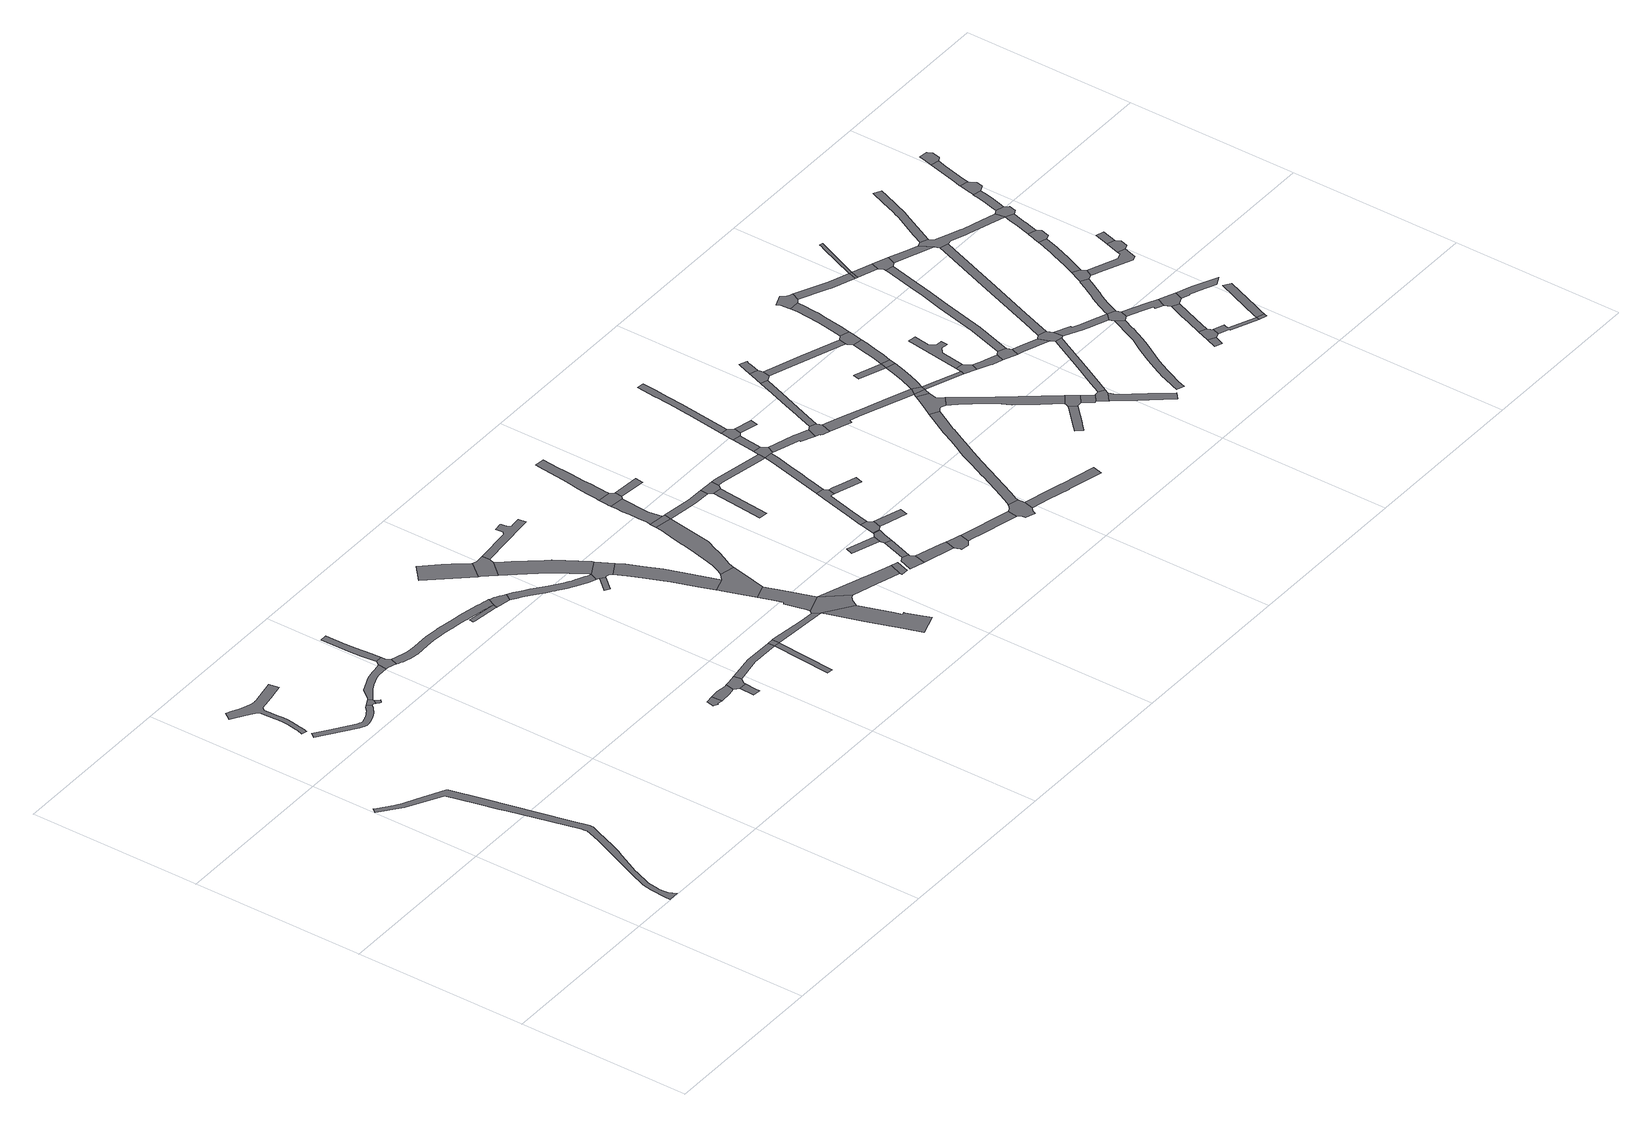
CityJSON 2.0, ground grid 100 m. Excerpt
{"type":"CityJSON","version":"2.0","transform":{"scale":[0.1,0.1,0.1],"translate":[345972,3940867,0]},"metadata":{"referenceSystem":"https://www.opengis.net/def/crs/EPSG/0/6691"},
"CityObjects":{
"road1":{"type":"Road","attributes":{"RoadStructureAttribute.sectionType":"1"},"geometry":[{"type":"MultiSurface","lod":"1","boundaries":[[[0,1,2,3,4,5,6,7,8,9,10,11,12,13,14,15,16,17,18,19,20,21,22,23,24,25,26,27,28,29,30,31,32,33,34,35,36,37,38,39,40,41,42,43,44,45,46,47,48,49,50,51,52,53,54,55,56,57,58,59,60]]]}]},
"road2":{"type":"Road","geometry":[{"type":"MultiSurface","lod":"1","boundaries":[[[61,62,63,64,65,66,67,68,69,70,71,72,73,74,75,76,77,78,79,80,81,82,83,84,85,86,87,88,89,90,91,92,93,94,95,96,97,98,99,100,101,102,103,104,105,106,107,108,109,110,111,112,113]]]}]},
"road3":{"type":"Road","attributes":{"RoadStructureAttribute.sectionType":"1"},"geometry":[{"type":"MultiSurface","lod":"1","boundaries":[[[114,115,116,117,118,119,120,121,122,123,124,125,126,127,128,129,130,131,132,133,134,135,136,137,138,139,140,141,142,143,144,145,146,147,148,149,150,151,152,153,154,155,156,157,158,159]]]}]},
"road4":{"type":"Road","geometry":[{"type":"MultiSurface","lod":"1","boundaries":[[[160,161,162,163,164,165,166,114,159]]]}]},
"road5":{"type":"Road","geometry":[{"type":"MultiSurface","lod":"1","boundaries":[[[163,167,168,169,170,171,172,173,174,164]]]}]},
"road6":{"type":"Road","attributes":{"RoadStructureAttribute.sectionType":"1"},"geometry":[{"type":"MultiSurface","lod":"1","boundaries":[[[175,176,177,178,179,180,181,182,183,184,185,186,187,188,189,190,191,192,193,194,195,196,197,166,165]]]}]},
"road7":{"type":"Road","geometry":[{"type":"MultiSurface","lod":"1","boundaries":[[[198,199,200,201,185,184,202,203]]]}]},
"road8":{"type":"Road","attributes":{"RoadStructureAttribute.sectionType":"1"},"geometry":[{"type":"MultiSurface","lod":"1","boundaries":[[[204,205,206,201,200,207,208,209,210,211]]]}]},
"road9":{"type":"Road","geometry":[{"type":"MultiSurface","lod":"1","boundaries":[[[212,213,214,215,216,217,218]]]}]},
"road10":{"type":"Road","attributes":{"RoadStructureAttribute.sectionType":"1"},"geometry":[{"type":"MultiSurface","lod":"1","boundaries":[[[217,219,220,221,222,223,224,218]]]}]},
"road11":{"type":"Road","attributes":{"RoadStructureAttribute.sectionType":"1"},"geometry":[{"type":"MultiSurface","lod":"1","boundaries":[[[225,226,227,228,229,230,231,232,233,234,235,236,237,238,239,240,241,242,243,244,245,246,247,248,249,198,203,250,251,252,253,254,255,256,257,258,259,260,261,262,263,264,265,266,267,268,269,270,271,272,273,274,275,276,277,278,279,280,281,282,283,284]]]}]},
"road12":{"type":"Road","geometry":[{"type":"MultiSurface","lod":"1","boundaries":[[[285,286,287,288,289]]]}]},
"road13":{"type":"Road","geometry":[{"type":"MultiSurface","lod":"1","boundaries":[[[290,291,222,221,285,289,292,293,294]]]}]},
"road14":{"type":"Road","geometry":[{"type":"MultiSurface","lod":"1","boundaries":[[[283,295,296,297,298,299,300,301,302,303]]]}]},
"road15":{"type":"Road","attributes":{"RoadStructureAttribute.sectionType":"1"},"geometry":[{"type":"MultiSurface","lod":"1","boundaries":[[[304,305,294,293,306,307]]]}]},
"road16":{"type":"Road","geometry":[{"type":"MultiSurface","lod":"1","boundaries":[[[303,308,309,310,311,312,313,314,315,284,283]]]}]},
"road17":{"type":"Road","attributes":{"RoadStructureAttribute.sectionType":"1"},"geometry":[{"type":"MultiSurface","lod":"1","boundaries":[[[316,317,318,307]]]}]},
"road18":{"type":"Road","geometry":[{"type":"MultiSurface","lod":"1","boundaries":[[[307,318,319,320,304]]]}]},
"road19":{"type":"Road","attributes":{"function":"3","RoadStructureAttribute.sectionType":"1"},"geometry":[{"type":"MultiSurface","lod":"1","boundaries":[[[321,322,323,324,325,326,327]]]}]},
"road20":{"type":"Road","attributes":{"RoadStructureAttribute.sectionType":"1"},"geometry":[{"type":"MultiSurface","lod":"1","boundaries":[[[328,329,330,331,332,333,334,335,336,337,338,339,340,341,342,343,344,345,346,347,310,309,348,349,350,351,352,353,354,355,356,357,358,359,360,361,362,363,364,365,366,367,368,369]]]}]},
"road21":{"type":"Road","geometry":[{"type":"MultiSurface","lod":"1","boundaries":[[[326,370,371,372,373,374,375,376,327]]]}]},
"road22":{"type":"Road","attributes":{"function":"3","RoadStructureAttribute.sectionType":"1"},"geometry":[{"type":"MultiSurface","lod":"1","boundaries":[[[377,378,379,320,319,380,381]]]}]},
"road23":{"type":"Road","geometry":[{"type":"MultiSurface","lod":"1","boundaries":[[[382,383,384,385]]]}]},
"road24":{"type":"Road","attributes":{"function":"3","RoadStructureAttribute.sectionType":"1"},"geometry":[{"type":"MultiSurface","lod":"1","boundaries":[[[386,387,388,389,390,391,392,393,394,395,396,397,398,399,400,401,402,403,404,373,372]]]}]},
"road25":{"type":"Road","geometry":[{"type":"MultiSurface","lod":"1","boundaries":[[[385,405,406,407,408,399,398,328,369,382]]]}]},
"road26":{"type":"Road","attributes":{"function":"3","RoadStructureAttribute.sectionType":"1"},"geometry":[{"type":"MultiSurface","lod":"1","boundaries":[[[409,410,411,412,413,408,407,414,415,416,417,418,419,420]]]}]},
"road27":{"type":"Road","attributes":{"function":"3","RoadStructureAttribute.sectionType":"1"},"geometry":[{"type":"MultiSurface","lod":"1","boundaries":[[[421,422,423,424,425,426,427,428,429,430,431,432,433,381]]]}]},
"road28":{"type":"Road","attributes":{"function":"3","RoadStructureAttribute.sectionType":"1"},"geometry":[{"type":"MultiSurface","lod":"1","boundaries":[[[434,435,436,437,438,439,440,441,442,443,444]]]}]},
"road29":{"type":"Road","attributes":{"RoadStructureAttribute.sectionType":"1"},"geometry":[{"type":"MultiSurface","lod":"1","boundaries":[[[445,446,447,448,449,450,451,452,453,454,455,456,457,375,374]]]}]},
"road30":{"type":"Road","geometry":[{"type":"MultiSurface","lod":"1","boundaries":[[[433,458,459,460,461,434,444,377,381]]]}]},
"road31":{"type":"Road","geometry":[{"type":"MultiSurface","lod":"1","boundaries":[[[462,420,419,463,464,465,437,436,466,467,468]]]}]},
"road32":{"type":"Road","attributes":{"RoadStructureAttribute.sectionType":"1"},"geometry":[{"type":"MultiSurface","lod":"1","boundaries":[[[461,469,470,471,472,473,474,475,476,477,434]]]}]},
"road33":{"type":"Road","attributes":{"RoadStructureAttribute.sectionType":"1"},"geometry":[{"type":"MultiSurface","lod":"1","boundaries":[[[467,478,479,480,481,482,483,484,485,486,487,488,489,490,491,492,493,494,495,496,497,498,499,500,501,468]]]}]},
"road34":{"type":"Road","geometry":[{"type":"MultiSurface","lod":"1","boundaries":[[[487,486,502,503,504]]]}]},
"road35":{"type":"Road","geometry":[{"type":"MultiSurface","lod":"1","boundaries":[[[473,472,505,506,507]]]}]},
"road36":{"type":"Road","attributes":{"RoadStructureAttribute.sectionType":"1"},"geometry":[{"type":"MultiSurface","lod":"1","boundaries":[[[508,509,510,511,512,513,514,515,504,503,516,517,518]]]}]},
"road37":{"type":"Road","geometry":[{"type":"MultiSurface","lod":"1","boundaries":[[[519,520,521,522,523,524,525]]]}]},
"road38":{"type":"Road","geometry":[{"type":"MultiSurface","lod":"1","boundaries":[[[517,526,527,528,529,530,531,532,533,518]]]}]},
"road39":{"type":"Road","attributes":{"RoadStructureAttribute.sectionType":"1"},"geometry":[{"type":"MultiSurface","lod":"1","boundaries":[[[534,535,536,537]]]}]},
"road40":{"type":"Road","attributes":{"RoadStructureAttribute.sectionType":"1"},"geometry":[{"type":"MultiSurface","lod":"1","boundaries":[[[538,525,524,539]]]}]},
"road41":{"type":"Road","attributes":{"RoadStructureAttribute.sectionType":"1"},"geometry":[{"type":"MultiSurface","lod":"1","boundaries":[[[540,502,486,541,542,543,544]]]}]},
"road42":{"type":"Road","attributes":{"RoadStructureAttribute.sectionType":"1"},"geometry":[{"type":"MultiSurface","lod":"1","boundaries":[[[529,545,546,547,548,549,550,551,552,553,554,555,556,557,558,559,560,561,562,563,564,565,566,567,530]]]}]},
"road43":{"type":"Road","attributes":{"RoadStructureAttribute.sectionType":"1"},"geometry":[{"type":"MultiSurface","lod":"1","boundaries":[[[568,569,522,521,570]]]}]},
"road44":{"type":"Road","geometry":[{"type":"MultiSurface","lod":"1","boundaries":[[[571,572,527,526]]]}]},
"road45":{"type":"Road","geometry":[{"type":"MultiSurface","lod":"1","boundaries":[[[538,539,573,574,575,576,577,534,537]]]}]},
"road46":{"type":"Road","attributes":{"RoadStructureAttribute.sectionType":"1"},"geometry":[{"type":"MultiSurface","lod":"1","boundaries":[[[578,576,575,579]]]}]},
"road47":{"type":"Road","attributes":{"RoadStructureAttribute.sectionType":"1"},"geometry":[{"type":"MultiSurface","lod":"1","boundaries":[[[580,581,582,583,584]]]}]},
"road48":{"type":"Road","geometry":[{"type":"MultiSurface","lod":"1","boundaries":[[[585,586,587,588,589,590,591,578,579]]]}]},
"road49":{"type":"Road","geometry":[{"type":"MultiSurface","lod":"1","boundaries":[[[592,593,594,595,596,597,598,568,570]]]}]},
"road50":{"type":"Road","geometry":[{"type":"MultiSurface","lod":"1","boundaries":[[[543,584,583,599,600,601,544]]]}]},
"road51":{"type":"Road","attributes":{"RoadStructureAttribute.sectionType":"1"},"geometry":[{"type":"MultiSurface","lod":"1","boundaries":[[[585,602,603,604,605,586]]]}]},
"road52":{"type":"Road","geometry":[{"type":"MultiSurface","lod":"1","boundaries":[[[606,607,608,609,610,611,612,613,589,588]]]}]},
"road53":{"type":"Road","attributes":{"RoadStructureAttribute.sectionType":"1"},"geometry":[{"type":"MultiSurface","lod":"1","boundaries":[[[614,596,595,615,616,617,618,619,620]]]}]},
"road54":{"type":"Road","attributes":{"RoadStructureAttribute.sectionType":"1"},"geometry":[{"type":"MultiSurface","lod":"1","boundaries":[[[621,622,600,599,623,624,625]]]}]},
"road55":{"type":"Road","geometry":[{"type":"MultiSurface","lod":"1","boundaries":[[[626,627,628,629,630,631,632,633,609,608]]]}]},
"road56":{"type":"Road","attributes":{"RoadStructureAttribute.sectionType":"1"},"geometry":[{"type":"MultiSurface","lod":"1","boundaries":[[[610,634,635,636,637,638,639,625,640,641,611]]]}]},
"road57":{"type":"Road","geometry":[{"type":"MultiSurface","lod":"1","boundaries":[[[642,643,644,645,646,647,648,649,650,614,620,651,652,653,654,655,656,657,658]]]}]},
"road58":{"type":"Road","geometry":[{"type":"MultiSurface","lod":"1","boundaries":[[[621,625,639,659,660,661,662,663,664,665,666]]]}]},
"road59":{"type":"Road","attributes":{"RoadStructureAttribute.sectionType":"1"},"geometry":[{"type":"MultiSurface","lod":"1","boundaries":[[[665,667,668,669,670,671,672,673,674,675,666]]]}]},
"road60":{"type":"Road","geometry":[{"type":"MultiSurface","lod":"1","boundaries":[[[676,677,674,673,678,679,680,681,682]]]}]},
"road61":{"type":"Road","attributes":{"RoadStructureAttribute.sectionType":"1"},"geometry":[{"type":"MultiSurface","lod":"1","boundaries":[[[683,684,685,662,661,686,687,688,689,690,691]]]}]},
"road62":{"type":"Road","geometry":[{"type":"MultiSurface","lod":"1","boundaries":[[[692,693,679,678]]]}]},
"road63":{"type":"Road","attributes":{"RoadStructureAttribute.sectionType":"1"},"geometry":[{"type":"MultiSurface","lod":"1","boundaries":[[[657,694,695,696,697,698,699,700,701,702,703,658]]]}]},
"road64":{"type":"Road","attributes":{"RoadStructureAttribute.sectionType":"1"},"geometry":[{"type":"MultiSurface","lod":"1","boundaries":[[[681,704,705,706,707,708,709,710,711,712,713,714,715,716,717,718,682]]]}]},
"road65":{"type":"Road","geometry":[{"type":"MultiSurface","lod":"1","boundaries":[[[691,690,719,720,721,722,723,724,725]]]}]},
"road66":{"type":"Road","attributes":{"RoadStructureAttribute.sectionType":"1"},"geometry":[{"type":"MultiSurface","lod":"1","boundaries":[[[726,727,728,729,730,731,732,733,734,735,736,737,738,739,740,741,742,644,643,743,744,745,746,747,748,749,750,751,752,753,754,755,756]]]}]},
"road67":{"type":"Road","attributes":{"RoadStructureAttribute.sectionType":"1"},"geometry":[{"type":"MultiSurface","lod":"1","boundaries":[[[724,757,758,759,760,761,762,763,764,765,766,767,725]]]}]},
"road68":{"type":"Road","attributes":{"RoadStructureAttribute.sectionType":"1"},"geometry":[{"type":"MultiSurface","lod":"1","boundaries":[[[768,769,770,771,772,773,774,775,776,777,778,723,722]]]}]},
"road69":{"type":"Road","geometry":[{"type":"MultiSurface","lod":"1","boundaries":[[[760,779,780,781,782,783,761]]]}]},
"road70":{"type":"Road","attributes":{"RoadStructureAttribute.sectionType":"1"},"geometry":[{"type":"MultiSurface","lod":"1","boundaries":[[[781,784,785,786,787,788,782]]]}]},
"road71":{"type":"Road","geometry":[{"type":"MultiSurface","lod":"1","boundaries":[[[789,790,791,726,756,792,793,794,795,796,797,798,799,800,801,802,803]]]}]},
"road72":{"type":"Road","attributes":{"RoadStructureAttribute.sectionType":"1"},"geometry":[{"type":"MultiSurface","lod":"1","boundaries":[[[771,789,803,804]]]}]},
"road73":{"type":"Road","geometry":[{"type":"MultiSurface","lod":"1","boundaries":[[[772,771,804,805]]]}]},
"road74":{"type":"Road","geometry":[{"type":"MultiSurface","lod":"1","boundaries":[[[806,807,808,809,810,811,812,813]]]}]},
"road75":{"type":"Road","attributes":{"RoadStructureAttribute.sectionType":"1"},"geometry":[{"type":"MultiSurface","lod":"1","boundaries":[[[800,814,815,816,817,818,819,820,821,822,823,824,825,801]]]}]},
"road76":{"type":"Road","geometry":[{"type":"MultiSurface","lod":"1","boundaries":[[[826,827,828,829,830,831]]]}]},
"road77":{"type":"Road","attributes":{"RoadStructureAttribute.sectionType":"1"},"geometry":[{"type":"MultiSurface","lod":"1","boundaries":[[[832,833,780,779,834,835,836]]]}]},
"road78":{"type":"Road","attributes":{"RoadStructureAttribute.sectionType":"1"},"geometry":[{"type":"MultiSurface","lod":"1","boundaries":[[[837,838,839,840,841,830,842,843,844,845,772,805]]]}]},
"road79":{"type":"Road","attributes":{"RoadStructureAttribute.sectionType":"1"},"geometry":[{"type":"MultiSurface","lod":"1","boundaries":[[[846,847,848,849,805,804]]]}]},
"road80":{"type":"Road","geometry":[{"type":"MultiSurface","lod":"1","boundaries":[[[841,850,831,830]]]}]},
"road81":{"type":"Road","geometry":[{"type":"MultiSurface","lod":"1","boundaries":[[[851,852,823,822,853,813,812,854]]]}]},
"road82":{"type":"Road","attributes":{"RoadStructureAttribute.sectionType":"1"},"geometry":[{"type":"MultiSurface","lod":"1","boundaries":[[[855,856,857,858,851,854]]]}]},
"road83":{"type":"Road","attributes":{"RoadStructureAttribute.sectionType":"1"},"geometry":[{"type":"MultiSurface","lod":"1","boundaries":[[[859,860,861,862,831,850,863,864,865,866,867,868]]]}]},
"road84":{"type":"Road","geometry":[{"type":"MultiSurface","lod":"1","boundaries":[[[847,869,870,871,872,873,848]]]}]},
"road85":{"type":"Road","geometry":[{"type":"MultiSurface","lod":"1","boundaries":[[[874,875,876,877,858,857]]]}]},
"road86":{"type":"Road","geometry":[{"type":"MultiSurface","lod":"1","boundaries":[[[867,878,879,880,881,836,835,882,883,868]]]}]},
"road87":{"type":"Road","attributes":{"RoadStructureAttribute.sectionType":"1"},"geometry":[{"type":"MultiSurface","lod":"1","boundaries":[[[884,885,886,875,874,887,888,889,890,891,892]]]}]},
"road88":{"type":"Road","attributes":{"RoadStructureAttribute.sectionType":"1"},"geometry":[{"type":"MultiSurface","lod":"1","boundaries":[[[893,894,895,896,897,898,871,870]]]}]},
"road89":{"type":"Road","geometry":[{"type":"MultiSurface","lod":"1","boundaries":[[[899,900,901,902,903,904,905,906,907,908,909,873,872]]]}]},
"road90":{"type":"Road","attributes":{"RoadStructureAttribute.sectionType":"1"},"geometry":[{"type":"MultiSurface","lod":"1","boundaries":[[[910,911,912,913,914,915,916,917,918,919,881,880]]]}]},
"road91":{"type":"Road","geometry":[{"type":"MultiSurface","lod":"1","boundaries":[[[920,921,922,896,895,923,924]]]}]},
"road92":{"type":"Road","attributes":{"RoadStructureAttribute.sectionType":"1"},"geometry":[{"type":"MultiSurface","lod":"1","boundaries":[[[925,926,927,877,876,928,929,930,931]]]}]},
"road93":{"type":"Road","geometry":[{"type":"MultiSurface","lod":"1","boundaries":[[[932,933,934,916,915,935,936,937,938,939]]]}]},
"road94":{"type":"Road","attributes":{"RoadStructureAttribute.sectionType":"1"},"geometry":[{"type":"MultiSurface","lod":"1","boundaries":[[[940,941,942,943,944,945,920,924]]]}]},
"road95":{"type":"Road","geometry":[{"type":"MultiSurface","lod":"1","boundaries":[[[943,942,925,931,946,947,948,949]]]}]},
"road96":{"type":"Road","attributes":{"RoadStructureAttribute.sectionType":"1"},"geometry":[{"type":"MultiSurface","lod":"1","boundaries":[[[950,951,952,953,954,955,956,957,958,959,960,961,962,963,964,965,966,967,968,969,970,971,972,973,974]]]}]},
"road97":{"type":"Road","attributes":{"RoadStructureAttribute.sectionType":"1"},"geometry":[{"type":"MultiSurface","lod":"1","boundaries":[[[975,976,977,936,935,978,979,980]]]}]},
"road98":{"type":"Road","attributes":{"RoadStructureAttribute.sectionType":"1"},"geometry":[{"type":"MultiSurface","lod":"1","boundaries":[[[981,982,983,984,985,922,921,986,987,988,989,990,991,992]]]}]},
"road99":{"type":"Road","attributes":{"RoadStructureAttribute.sectionType":"1"},"geometry":[{"type":"MultiSurface","lod":"1","boundaries":[[[993,994,995,996,997,947,946,998,999,1000,1001]]]}]},
"road100":{"type":"Road","geometry":[{"type":"MultiSurface","lod":"1","boundaries":[[[975,980,1002,1003,1004,1005]]]}]},
"road101":{"type":"Road","attributes":{"RoadStructureAttribute.sectionType":"1"},"geometry":[{"type":"MultiSurface","lod":"1","boundaries":[[[1003,1006,1007,1004]]]}]},
"road102":{"type":"Road","attributes":{"RoadStructureAttribute.sectionType":"1"},"geometry":[{"type":"MultiSurface","lod":"1","boundaries":[[[1008,1009,1010,1011,1012]]]}]},
"road103":{"type":"Road","geometry":[{"type":"MultiSurface","lod":"1","boundaries":[[[1013,993,1001,950,974,1014,1015]]]}]},
"road104":{"type":"Road","attributes":{"RoadStructureAttribute.sectionType":"1"},"geometry":[{"type":"MultiSurface","lod":"1","boundaries":[[[1004,1016,1017,1018,1019,1020,1021,1005]]]}]},
"road105":{"type":"Road","geometry":[{"type":"MultiSurface","lod":"1","boundaries":[[[1022,1012,1011,1023,1024,1025,1026,1027]]]}]},
"road106":{"type":"Road","attributes":{"RoadStructureAttribute.sectionType":"1"},"geometry":[{"type":"MultiSurface","lod":"1","boundaries":[[[948,1028,1029,1030,1031,1032,1033,1034,1035,949]]]}]},
"road107":{"type":"Road","geometry":[{"type":"MultiSurface","lod":"1","boundaries":[[[991,1036,1037,1038,1039,1007,1006,1040,992]]]}]},
"road108":{"type":"Road","attributes":{"RoadStructureAttribute.sectionType":"1"},"geometry":[{"type":"MultiSurface","lod":"1","boundaries":[[[1041,1042,1043,1022,1027,1044,1045]]]}]},
"road109":{"type":"Road","attributes":{"RoadStructureAttribute.sectionType":"1"},"geometry":[{"type":"MultiSurface","lod":"1","boundaries":[[[1046,1015,1014,1047,1048,1049,1050,1051,1052]]]}]},
"road110":{"type":"Road","attributes":{"RoadStructureAttribute.sectionType":"1"},"geometry":[{"type":"MultiSurface","lod":"1","boundaries":[[[1053,1054,1024,1023,1055,1056,1057,1058,1059]]]}]},
"road111":{"type":"Road","attributes":{"RoadStructureAttribute.sectionType":"1"},"geometry":[{"type":"MultiSurface","lod":"1","boundaries":[[[1060,1061,1062,1063,1064,1065,1066,1067,1068,1069,993,1013,1070,1071,1072,1073,1074,1075,1076,1077,1078,1079,1080]]]}]},
"road112":{"type":"Road","geometry":[{"type":"MultiSurface","lod":"1","boundaries":[[[1036,1081,1082,1083,1084,1037]]]}]},
"road113":{"type":"Road","geometry":[{"type":"MultiSurface","lod":"1","boundaries":[[[1085,1086,1087,1088,1052,1051,1041,1045]]]}]},
"road114":{"type":"Road","geometry":[{"type":"MultiSurface","lod":"1","boundaries":[[[1089,1059,1058,1090]]]}]},
"road115":{"type":"Road","geometry":[{"type":"MultiSurface","lod":"1","boundaries":[[[1079,1091,1092,1093,1094,1095,1096,1080]]]}]},
"road116":{"type":"Road","attributes":{"RoadStructureAttribute.sectionType":"1"},"geometry":[{"type":"MultiSurface","lod":"1","boundaries":[[[1097,1098,1099,1059,1089,1100,1101,1102]]]}]},
"road117":{"type":"Road","attributes":{"RoadStructureAttribute.sectionType":"1"},"geometry":[{"type":"MultiSurface","lod":"1","boundaries":[[[1103,1104,1105,1106,1107,1087,1086,1108,1109,1110,1111,1112,1113,1114,1115]]]}]},
"road118":{"type":"Road","attributes":{"RoadStructureAttribute.sectionType":"1"},"geometry":[{"type":"MultiSurface","lod":"1","boundaries":[[[1116,1117,1118,1119,1120,1121,1122,1123,1124,1094,1093,1125,1126,1127,1128,1129,1130,1131]]]}]},
"road119":{"type":"Road","attributes":{"RoadStructureAttribute.sectionType":"1"},"geometry":[{"type":"MultiSurface","lod":"1","boundaries":[[[1091,1132,1133,1134,1135,1136,1137,1138,1139,1092]]]}]},
"road120":{"type":"Road","geometry":[{"type":"MultiSurface","lod":"1","boundaries":[[[1140,1141,1142,1143,1144,1145,1146,1147,1083,1082,1032,1031,1148,1149,1150,1151]]]}]},
"road121":{"type":"Road","attributes":{"RoadStructureAttribute.sectionType":"1"},"geometry":[{"type":"MultiSurface","lod":"1","boundaries":[[[1152,1153,1154,1155,1156,1157,1147,1146,1158,1159,1160,1161,1162]]]}]},
"road122":{"type":"Road","geometry":[{"type":"MultiSurface","lod":"1","boundaries":[[[1163,1164,1165,1166,1167,1168,1169,1116,1131]]]}]},
"road123":{"type":"Road","geometry":[{"type":"MultiSurface","lod":"1","boundaries":[[[1170,1171,1172,1173,1174,1137,1136,1175]]]}]},
"road124":{"type":"Road","geometry":[{"type":"MultiSurface","lod":"1","boundaries":[[[1176,1177,1178,1166,1165,1179,1180,1181,1182,1183,1184,1151]]]}]},
"road125":{"type":"Road","attributes":{"RoadStructureAttribute.sectionType":"1"},"geometry":[{"type":"MultiSurface","lod":"1","boundaries":[[[1185,1186,1174,1173]]]}]},
"road126":{"type":"Road","geometry":[{"type":"MultiSurface","lod":"1","boundaries":[[[1187,1188,1140,1151,1184,1189,1190]]]}]},
"road127":{"type":"Road","attributes":{"RoadStructureAttribute.sectionType":"1"},"geometry":[{"type":"MultiSurface","lod":"1","boundaries":[[[1191,1192,1193,1194,1188,1187,1195,1196,1197,1198]]]}]},
"road128":{"type":"Road","geometry":[{"type":"MultiSurface","lod":"1","boundaries":[[[1199,1200,1201,1202,1203,1204,1205,1206,1191,1198]]]}]},
"road129":{"type":"Road","attributes":{"RoadStructureAttribute.sectionType":"1"},"geometry":[{"type":"MultiSurface","lod":"1","boundaries":[[[1207,1208,1209,1210,1211,1212,1213,1214,1215,1216,1217,1203,1202]]]}]},
"road130":{"type":"Road","geometry":[{"type":"MultiSurface","lod":"1","boundaries":[[[1218,1219,1212,1211,1220,1221,1222]]]}]}
},
"vertices":[
[127,1525,0],[323,1420,0],[361,1257,0],[389,1135,0],[399,1095,0],[493,707,0],[497,684,0],[497,672,0],[489,647,0],[467,584,0],[334,279,0],[322,249,0],[310,219,0],[298,188,0],[298,187,0],[292,163,0],[290,154,0],[286,129,0],[275,38,0],[275,4,0],[336,3,0],[331,14,0],[326,26,0],[321,37,0],[317,49,0],[313,73,0],[313,98,0],[316,124,0],[319,148,0],[321,156,0],[327,179,0],[338,208,0],[350,238,0],[362,268,0],[369,284,0],[397,341,0],[433,413,0],[452,449,0],[461,467,0],[465,476,0],[507,581,0],[515,602,0],[517,610,0],[540,662,0],[541,667,0],[542,669,0],[543,676,0],[543,683,0],[542,690,0],[518,796,0],[415,1255,0],[374,1435,0],[366,1442,0],[218,1519,0],[156,1551,0],[138,1560,0],[128,1567,0],[109,1579,0],[42,1633,0],[26,1646,0],[7,1622,0],
[211,2664,0],[288,2618,0],[329,2590,0],[338,2581,0],[345,2571,0],[347,2518,0],[349,2506,0],[350,2482,0],[350,2479,0],[351,2458,0],[350,2430,0],[347,2403,0],[344,2376,0],[339,2348,0],[336,2334,0],[333,2320,0],[330,2309,0],[326,2300,0],[356,2293,0],[359,2299,0],[362,2313,0],[365,2325,0],[365,2328,0],[368,2342,0],[374,2371,0],[377,2400,0],[380,2429,0],[380,2450,0],[381,2457,0],[380,2483,0],[378,2508,0],[376,2534,0],[374,2566,0],[387,2583,0],[415,2588,0],[475,2599,0],[533,2610,0],[575,2618,0],[564,2674,0],[499,2662,0],[420,2647,0],[414,2647,0],[408,2647,0],[401,2647,0],[395,2647,0],[383,2649,0],[372,2652,0],[361,2655,0],[351,2659,0],[350,2659,0],[314,2673,0],[279,2691,0],[244,2710,0],
[707,2177,0],[688,2167,0],[684,2163,0],[675,2154,0],[674,2153,0],[666,2146,0],[654,2139,0],[643,2132,0],[630,2126,0],[618,2121,0],[615,2121,0],[608,2118,0],[599,2115,0],[589,2112,0],[579,2113,0],[573,2115,0],[569,2117,0],[567,2118,0],[561,2121,0],[554,2125,0],[433,2210,0],[423,2217,0],[358,2264,0],[337,2236,0],[399,2192,0],[536,2095,0],[544,2091,0],[550,2087,0],[560,2082,0],[574,2078,0],[579,2078,0],[592,2077,0],[608,2081,0],[620,2085,0],[630,2089,0],[631,2089,0],[644,2094,0],[648,2096,0],[659,2101,0],[673,2109,0],[674,2110,0],[686,2118,0],[698,2128,0],[709,2138,0],[718,2147,0],[722,2151,0],
[731,2155,0],[737,2154,0],[742,2152,0],[747,2148,0],[762,2171,0],[760,2176,0],[748,2199,0],
[749,2147,0],[755,2143,0],[762,2136,0],[768,2130,0],[783,2144,0],[777,2150,0],[771,2158,0],[767,2164,0],
[774,2187,0],[837,2232,0],[847,2237,0],[864,2246,0],[892,2257,0],[921,2266,0],[950,2272,0],[980,2274,0],[1010,2274,0],[1011,2274,0],[1014,2323,0],[971,2314,0],[947,2312,0],[928,2309,0],[910,2305,0],[890,2299,0],[864,2289,0],[803,2261,0],[789,2247,0],[777,2231,0],[767,2214,0],[759,2205,0],[758,2205,0],
[1090,2299,0],[1076,2320,0],[1074,2350,0],[1032,2347,0],[1027,2273,0],[1073,2255,0],
[1018,2678,0],[1021,2496,0],[1026,2433,0],[1069,2410,0],[1062,2500,0],[1060,2563,0],[1059,2578,0],[1059,2679,0],
[1721,812,0],[1711,768,0],[1718,767,0],[1734,755,0],[1739,762,0],[1771,756,0],[1765,816,0],
[1778,756,0],[1834,759,0],[1881,767,0],[1889,815,0],[1877,813,0],[1821,822,0],
[1762,2197,0],[1747,2201,0],[1732,2205,0],[1703,2212,0],[1674,2218,0],[1673,2218,0],[1643,2224,0],[1614,2229,0],[1583,2235,0],[1570,2237,0],[1553,2240,0],[1522,2245,0],[1492,2250,0],[1481,2252,0],[1458,2255,0],[1433,2259,0],[1425,2260,0],[1392,2264,0],[1358,2267,0],[1320,2268,0],[1282,2268,0],[1244,2267,0],[1213,2269,0],[1179,2272,0],[1167,2275,0],[1075,2254,0],[1084,2249,0],[1096,2244,0],[1108,2240,0],[1131,2231,0],[1154,2225,0],[1159,2224,0],[1171,2222,0],[1178,2221,0],[1190,2219,0],[1207,2216,0],[1245,2217,0],[1283,2218,0],[1320,2218,0],[1355,2217,0],[1386,2215,0],[1402,2213,0],[1418,2211,0],[1451,2206,0],[1478,2202,0],[1484,2201,0],[1514,2196,0],[1544,2191,0],[1574,2185,0],[1583,2184,0],[1605,2180,0],[1634,2175,0],[1664,2169,0],[1692,2163,0],[1720,2157,0],[1722,2156,0],[1734,2153,0],[1748,2149,0],[1756,2147,0],[1777,2193,0],
[1907,744,0],[1901,655,0],[1946,652,0],[1948,686,0],[1952,741,0],
[1940,822,0],[1916,819,0],[1953,756,0],[1975,784,0],[1969,827,0],
[1726,2151,0],[1698,2155,0],[1586,2172,0],[1585,2172,0],[1581,2147,0],[1592,2145,0],[1695,2130,0],[1745,2123,0],[1748,2123,0],
[2294,849,0],[2125,850,0],[2130,812,0],[2294,808,0],
[1790,2116,0],[1837,2106,0],[1863,2149,0],[1847,2159,0],[1834,2166,0],[1820,2174,0],[1806,2181,0],[1791,2187,0],
[2265,462,0],[2300,459,0],[2329,806,0],
[2329,808,0],[2329,848,0],
[1910,2515,0],[1877,2554,0],[1835,2604,0],[1792,2649,0],[1703,2569,0],[1901,2348,0],[1975,2437,0],
[2246,1899,0],[2240,1902,0],[2226,1908,0],[2212,1914,0],[2198,1921,0],[2182,1929,0],[2165,1937,0],[2148,1946,0],[2132,1955,0],[2109,1970,0],[2087,1985,0],[2065,2001,0],[2044,2017,0],[2019,2036,0],[1994,2055,0],[1969,2075,0],[1943,2093,0],[1920,2110,0],[1896,2127,0],[1872,2143,0],[1845,2101,0],[1868,2086,0],[1877,2080,0],[1891,2070,0],[1914,2053,0],[1939,2035,0],[1963,2016,0],[1988,1996,0],[2014,1977,0],[2029,1966,0],[2036,1961,0],[2058,1945,0],[2081,1928,0],[2106,1912,0],[2124,1902,0],[2142,1893,0],[2160,1884,0],[2177,1875,0],[2192,1869,0],[2206,1862,0],[2220,1856,0],[2226,1854,0],
[1908,2340,0],[1937,2308,0],[1969,2272,0],[2042,2357,0],[2053,2384,0],[2049,2429,0],[2002,2425,0],
[2621,817,0],[2539,822,0],[2338,848,0],[2334,807,0],[2654,782,0],
[2244,1846,0],[2176,1769,0],[2201,1752,0],[2267,1825,0],
[2000,2236,0],[2032,2200,0],[2063,2164,0],[2063,2163,0],[2081,2142,0],[2099,2120,0],[2117,2098,0],[2134,2076,0],[2163,2035,0],[2191,1992,0],[2218,1949,0],[2247,1908,0],[2250,1902,0],[2338,1951,0],[2334,1959,0],[2228,2130,0],[2206,2157,0],[2102,2284,0],[2079,2312,0],
[2274,1832,0],[2292,1825,0],[2308,1813,0],[2390,1858,0],
[2527,1527,0],[2492,1635,0],[2451,1730,0],[2436,1764,0],[2415,1814,0],[2340,1748,0],[2372,1676,0],[2406,1591,0],[2425,1539,0],[2473,1405,0],[2502,1317,0],[2587,1345,0],
[2671,729,0],[2721,566,0],[2767,426,0],[2772,412,0],[2790,358,0],[2819,267,0],[2944,308,0],[2913,398,0],[2897,442,0],[2895,448,0],[2881,444,0],[2867,489,0],[2805,676,0],
[2749,873,0],[2692,1045,0],[2658,1142,0],[2572,1113,0],[2600,1032,0],[2616,983,0],[2605,977,0],[2626,892,0],[2632,859,0],[2633,850,0],[2634,834,0],
[2368,2414,0],[2410,2418,0],[2406,2463,0],[2346,2457,0],[2340,2456,0],[2327,2469,0],[2326,2471,0],[2321,2505,0],[2320,2511,0],[2318,2511,0],[2271,2505,0],[2276,2463,0],[2262,2449,0],
[2831,717,0],[2839,724,0],[2849,734,0],[2867,737,0],
[2605,1359,0],[2508,1301,0],[2512,1289,0],[2554,1167,0],[2690,1284,0],[2706,1354,0],[2621,1373,0],
[2957,711,0],[3015,694,0],[3065,679,0],[3149,655,0],[3177,727,0],[3125,745,0],[3024,779,0],[3021,780,0],[2975,796,0],
[2710,1370,0],[2720,1395,0],[2729,1412,0],[2764,1484,0],[2769,1496,0],[2780,1521,0],[2809,1585,0],[2826,1691,0],[2853,1846,0],[2752,1864,0],[2743,1816,0],[2740,1801,0],[2727,1738,0],[2713,1676,0],[2710,1663,0],[2705,1636,0],[2696,1597,0],[2693,1583,0],[2687,1558,0],[2679,1519,0],[2660,1452,0],[2660,1451,0],[2648,1424,0],[2639,1402,0],
[2859,1890,0],[2845,1892,0],[2757,1903,0],
[3149,639,0],[3189,638,0],[3215,715,0],
[2762,2140,0],[2762,2112,0],[2761,2087,0],[2761,2076,0],[2762,2034,0],[2762,1981,0],[2760,1928,0],[2758,1911,0],[2833,1974,0],[2846,2141,0],[2763,2147,0],
[3235,708,0],[3211,633,0],[3295,609,0],[3313,677,0],[3298,703,0],[3300,707,0],[3262,721,0],
[2862,2153,0],[2866,2198,0],[2865,2198,0],[2844,2218,0],[2770,2226,0],[2769,2220,0],[2765,2180,0],[2764,2163,0],
[3320,933,0],[3158,987,0],[3144,944,0],[3306,890,0],
[3311,861,0],[3349,848,0],
[3032,1866,0],[3015,1823,0],[3028,1821,0],[3129,1818,0],[3131,1863,0],
[2847,2253,0],[2847,2257,0],[2850,2297,0],[2854,2340,0],[2857,2383,0],[2860,2427,0],[2864,2470,0],[2868,2514,0],[2871,2557,0],[2875,2601,0],[2879,2649,0],[2826,2656,0],[2819,2602,0],[2818,2595,0],[2813,2558,0],[2808,2515,0],[2802,2472,0],[2796,2429,0],[2790,2386,0],[2784,2343,0],[2778,2300,0],[2774,2260,0],[2773,2253,0],
[3496,618,0],[3467,627,0],[3477,559,0],
[3019,2138,0],[3023,2183,0],
[3367,902,0],[3382,942,0],[3382,943,0],[3343,952,0],[3336,946,0],
[3344,957,0],[3383,948,0],
[3132,1626,0],[3118,1490,0],[3168,1485,0],[3200,1790,0],[3150,1796,0],
[3409,963,0],[3424,1011,0],[3419,1012,0],[3404,1038,0],[3365,1047,0],[3364,1044,0],[3359,1020,0],
[3492,527,0],[3491,519,0],[3535,511,0],[3568,534,0],[3584,592,0],[3582,593,0],[3543,603,0],
[3219,1814,0],[3221,1859,0],[3168,1861,0],
[3469,944,0],[3571,913,0],[3585,960,0],[3477,994,0],
[3430,1146,0],[3473,1311,0],[3495,1304,0],[3509,1347,0],[3493,1371,0],[3449,1379,0],[3434,1321,0],[3391,1156,0],
[3884,515,0],[3581,531,0],[3584,530,0],[3663,510,0],[3805,473,0],[3837,465,0],[3874,455,0],
[3544,1804,0],[3252,1858,0],[3247,1813,0],[3527,1761,0],[3539,1759,0],
[3528,1294,0],[3590,1275,0],[3592,1274,0],[3658,1253,0],[3671,1296,0],[3593,1321,0],[3591,1322,0],[3536,1339,0],
[3519,1471,0],[3521,1478,0],[3538,1545,0],[3553,1605,0],[3578,1704,0],[3587,1758,0],[3532,1715,0],[3467,1452,0],
[3989,513,0],[3989,530,0],[3929,546,0],[3917,532,0],[3911,527,0],[3906,523,0],[3900,520,0],[3895,517,0],[3890,516,0],[3881,454,0],[3887,445,0],[3892,431,0],[3892,414,0],[3947,395,0],[3957,417,0],[3977,434,0],[3992,492,0],
[3590,1757,0],[3596,1755,0],[3598,1754,0],[3619,1797,0],[3599,1828,0],[3598,1830,0],[3597,1831,0],[3548,1837,0],
[3598,1834,0],[3598,1835,0],[3599,1842,0],[3599,1845,0],[3599,1846,0],[3606,1901,0],[3615,1968,0],[3567,1974,0],[3555,1885,0],
[3577,2047,0],[3570,1995,0],[3636,1982,0],[3647,2025,0],[3638,2028,0],[3619,2051,0],[3578,2057,0],
[3847,1724,0],[3791,1746,0],[3775,1752,0],[3666,1733,0],[3752,1706,0],[3757,1705,0],[3752,1694,0],[3829,1660,0],[3855,1720,0],
[3741,1954,0],[3753,1997,0],
[4086,407,0],[4210,375,0],[4212,375,0],[4236,369,0],[4332,344,0],[4413,323,0],[4428,380,0],[4226,432,0],[4222,433,0],[4161,449,0],
[3620,2054,0],[3661,2362,0],[3669,2444,0],[3669,2449,0],[3678,2534,0],[3686,2613,0],[3644,2617,0],[3633,2506,0],[3632,2495,0],[3631,2485,0],[3620,2367,0],[3614,2324,0],[3604,2251,0],[3602,2233,0],[3578,2060,0],
[3857,1648,0],[3855,1644,0],[3867,1639,0],[3906,1625,0],[3930,1688,0],[3917,1716,0],[3883,1732,0],
[4310,1304,0],[4299,1285,0],[4266,1227,0],[4228,1157,0],[4219,1140,0],[4199,1100,0],[4192,1087,0],[4156,1016,0],[4150,1005,0],[4130,966,0],[4118,940,0],[4098,898,0],[4094,888,0],[4049,793,0],[4046,786,0],[3968,621,0],[3939,561,0],[3995,547,0],[4017,592,0],[4019,597,0],[4108,786,0],[4145,865,0],[4162,899,0],[4183,942,0],[4207,989,0],[4243,1060,0],[4280,1130,0],[4283,1137,0],[4317,1199,0],[4349,1256,0],[4360,1275,0],
[3960,1831,0],[4041,2046,0],[4069,2120,0],[4071,2125,0],[4031,2140,0],[4013,2091,0],[4009,2080,0],[3967,1965,0],[3942,1897,0],[3922,1841,0],[3918,1831,0],
[4030,1579,0],[4040,1599,0],[4110,1573,0],[4403,1463,0],[4429,1501,0],[4423,1504,0],[4303,1548,0],[4186,1592,0],[4131,1613,0],[4043,1646,0],[3950,1681,0],
[4103,2140,0],[4117,2184,0],[4107,2213,0],[4063,2229,0],[4056,2210,0],
[4124,2262,0],[4134,2289,0],[4139,2299,0],[4095,2317,0],[4091,2305,0],
[4391,1442,0],[4367,1401,0],[4333,1343,0],[4365,1279,0],[4370,1284,0],[4378,1289,0],[4386,1291,0],[4395,1292,0],[4403,1290,0],[4412,1287,0],[4417,1284,0],[4420,1282,0],[4471,1321,0],[4443,1357,0],[4452,1406,0],
[4465,1445,0],
[4475,1468,0],
[4758,769,0],[4642,657,0],[4619,635,0],[4651,601,0],[4691,640,0],[4695,643,0],[4798,742,0],[4769,780,0],
[4457,1241,0],[4460,1236,0],[4551,1125,0],[4554,1120,0],[4579,1088,0],[4616,1016,0],[4633,994,0],[4701,905,0],[4778,808,0],[4831,848,0],[4693,1030,0],[4623,1121,0],
[4361,1799,0],[4356,1800,0],[4344,1762,0],[4371,1752,0],[4500,1705,0],[4511,1744,0],
[4332,2108,0],[4192,2158,0],[4200,2106,0],[4543,1985,0],[4555,2029,0],
[4493,1506,0],[4498,1518,0],[4516,1565,0],[4540,1640,0],[4554,1690,0],[4487,1660,0],[4462,1584,0],[4456,1569,0],[4439,1524,0],
[4599,1393,0],[4684,1360,0],[4694,1385,0],[4567,1433,0],
[4565,1729,0],
[4879,785,0],[4870,797,0],[4774,795,0],[4828,746,0],
[4858,708,0],[4872,689,0],[4883,695,0],[4923,727,0],
[4548,1890,0],[4538,1850,0],[4537,1843,0],[4525,1795,0],[4579,1778,0],[4596,1846,0],[4607,1889,0],[4608,1893,0],[4617,1938,0],[4562,1949,0],
[4691,1357,0],[4750,1330,0],[4768,1369,0],[4744,1413,0],[4700,1420,0],
[4923,644,0],[4974,684,0],[4988,710,0],[4953,729,0],
[4630,2001,0],[4631,2006,0],[4635,2029,0],[4581,2045,0],[4546,1978,0],[4560,1954,0],
[5106,493,0],[5086,518,0],[4988,643,0],[4927,638,0],[4959,596,0],[5011,527,0],[5046,481,0],[5137,373,0],[5176,406,0],
[4829,1292,0],[4834,1290,0],[4891,1269,0],[4909,1316,0],[4840,1342,0],[4829,1346,0],
[4765,1548,0],[4766,1553,0],[4795,1576,0],[4830,1570,0],[4834,1570,0],[4839,1609,0],[4830,1611,0],[4801,1615,0],[4780,1644,0],[4794,1737,0],[4749,1744,0],
[4646,2090,0],[4666,2197,0],[4672,2239,0],[4676,2276,0],[4680,2336,0],[4681,2379,0],[4622,2379,0],[4623,2338,0],[4610,2200,0],[4600,2148,0],
[4991,1285,0],[4980,1313,0],[4934,1332,0],[4921,1258,0],[4973,1238,0],
[5171,1145,0],[5059,930,0],[4990,800,0],[5036,801,0],[5090,905,0],[5204,1123,0],[5212,1138,0],
[4607,2456,0],[4616,2433,0],[4622,2387,0],[4706,2396,0],[4728,2442,0],[4716,2447,0],[4690,2459,0],[4674,2484,0],
[4980,1235,0],[5004,1227,0],[5157,1171,0],[5136,1232,0],[5057,1261,0],[4997,1282,0],
[5229,1140,0],[5224,1199,0],[5211,1232,0],[5163,1246,0],
[5483,1006,0],[5420,871,0],[5405,838,0],[5365,771,0],[5323,700,0],[5297,653,0],[5282,621,0],[5242,539,0],[5236,524,0],[5211,456,0],[5198,423,0],[5240,408,0],[5250,435,0],[5253,441,0],[5253,442,0],[5292,533,0],[5304,556,0],[5340,631,0],[5415,760,0],[5440,804,0],[5484,890,0],[5485,892,0],[5486,894,0],[5482,896,0],[5515,966,0],
[5031,2312,0],[4928,2349,0],[4905,2357,0],[4858,2324,0],[4885,2311,0],[5014,2265,0],
[5155,2165,0],[5105,1957,0],[5092,1903,0],[5061,1781,0],[4998,1534,0],[5006,1393,0],[5046,1520,0],[5108,1765,0],[5141,1891,0],[5178,2047,0],[5207,2168,0],[5158,2180,0],
[5505,1070,0],[5406,1110,0],[5353,1131,0],[5312,1148,0],[5316,1159,0],[5336,1090,0],[5355,1082,0],[5359,1080,0],[5469,1034,0],
[5024,2262,0],[5029,2260,0],[5046,2307,0],[5031,2313,0],
[5145,2218,0],[5161,2265,0],
[5599,478,0],[5621,469,0],[5642,461,0],[5663,513,0],[5621,536,0],
[5551,1051,0],[5545,981,0],[5562,1024,0],
[5069,2361,0],[5142,2530,0],[5157,2564,0],[5140,2571,0],[5133,2554,0],[5124,2535,0],
[5651,611,0],[5694,524,0],[5710,566,0],[5702,570,0],[5700,576,0],[5694,594,0],
[5275,1403,0],[5369,1656,0],[5499,2004,0],[5517,2054,0],[5469,2069,0],[5427,1956,0],[5323,1677,0],[5204,1357,0],
[5232,2185,0],[5251,2232,0],[5232,2239,0],[5210,2248,0],[5161,2192,0],
[5746,847,0],[5709,760,0],[5684,698,0],[5731,688,0],[5784,824,0],
[5698,961,0],[5635,941,0],[5689,916,0],[5683,901,0],[5708,891,0],[5730,883,0],[5754,935,0],
[5761,513,0],[5771,543,0],[5756,499,0],[5754,494,0],[5758,492,0],[5911,428,0],[5918,447,0],
[5643,1333,0],[5619,1286,0],[5603,1258,0],[5586,1229,0],[5581,1220,0],[5569,1200,0],[5552,1169,0],[5539,1144,0],[5528,1119,0],[5517,1095,0],[5562,1074,0],[5573,1098,0],[5584,1122,0],[5596,1146,0],[5612,1175,0],[5629,1204,0],[5646,1233,0],[5663,1262,0],[5688,1310,0],[5690,1315,0],[5646,1337,0],
[5353,2137,0],[5456,2096,0],[5417,2165,0],[5369,2185,0],
[5786,829,0],[5827,846,0],[5847,893,0],[5797,916,0],
[5962,432,0],[5956,413,0],
[5719,1325,0],[5742,1366,0],[5728,1392,0],[5683,1414,0],[5675,1397,0],[5667,1381,0],
[6036,742,0],[5957,548,0],[5926,472,0],[5970,456,0],[5991,507,0],[6075,714,0],
[6071,798,0],[5954,853,0],[5944,857,0],[5909,870,0],[5856,890,0],[5874,828,0],[5876,832,0],[5878,831,0],[5882,830,0],[5900,823,0],[5935,810,0],[6023,769,0],[6077,796,0],
[5792,1696,0],[5779,1655,0],[5764,1614,0],[5763,1610,0],[5746,1566,0],[5729,1521,0],[5711,1477,0],[5708,1470,0],[5690,1429,0],[5735,1408,0],[5757,1458,0],[5776,1503,0],[5793,1548,0],[5810,1594,0],[5826,1639,0],[5839,1680,0],
[5735,1318,0],[5770,1303,0],[5949,1228,0],[5977,1238,0],[6000,1313,0],[5955,1326,0],[5950,1308,0],[5913,1294,0],
[5857,2009,0],[5780,2032,0],[5664,2068,0],[5653,2072,0],[5576,2102,0],[5504,2131,0],[5490,2157,0],[5446,2174,0],[5547,2060,0],[5636,2024,0],[5648,2021,0],[5866,1954,0],
[5607,2517,0],[5574,2433,0],[5562,2404,0],[5561,2401,0],[5555,2387,0],[5477,2236,0],[5598,2368,0],[5603,2379,0],[5669,2544,0],[5684,2582,0],[5641,2602,0],
[5868,1691,0],[5881,1739,0],[5865,1764,0],[5817,1778,0],[5813,1765,0],[5811,1757,0],[5795,1706,0],
[6042,1368,0],[6041,1369,0],[6038,1369,0],[6026,1397,0],[5981,1410,0],[6028,1323,0],
[5857,1920,0],[5841,1860,0],[5826,1808,0],[5874,1794,0],[5878,1810,0],[5888,1844,0],[5889,1846,0],[5905,1907,0],[5912,1932,0],
[6051,1482,0],[6006,1495,0],
[5932,2009,0],[5883,2021,0],[5939,1943,0],[5951,1987,0],
[5924,2191,0],[5915,2149,0],[5903,2101,0],[5888,2041,0],[5937,2028,0],[5952,2089,0],[5963,2138,0],[5973,2180,0],
[5986,2186,0],[6009,2198,0],[6019,2237,0],[5995,2276,0],[5946,2287,0],[5937,2245,0],[5930,2215,0],[5926,2197,0],
[5997,2282,0],[6010,2335,0],[6023,2388,0],[6037,2441,0],[6051,2494,0],[6003,2507,0],[5989,2454,0],[5975,2401,0],[5961,2348,0],[5954,2318,0],[5948,2294,0],
[6025,2592,0],[6014,2549,0],[6077,2511,0],[6091,2559,0],[6074,2584,0]
]}
